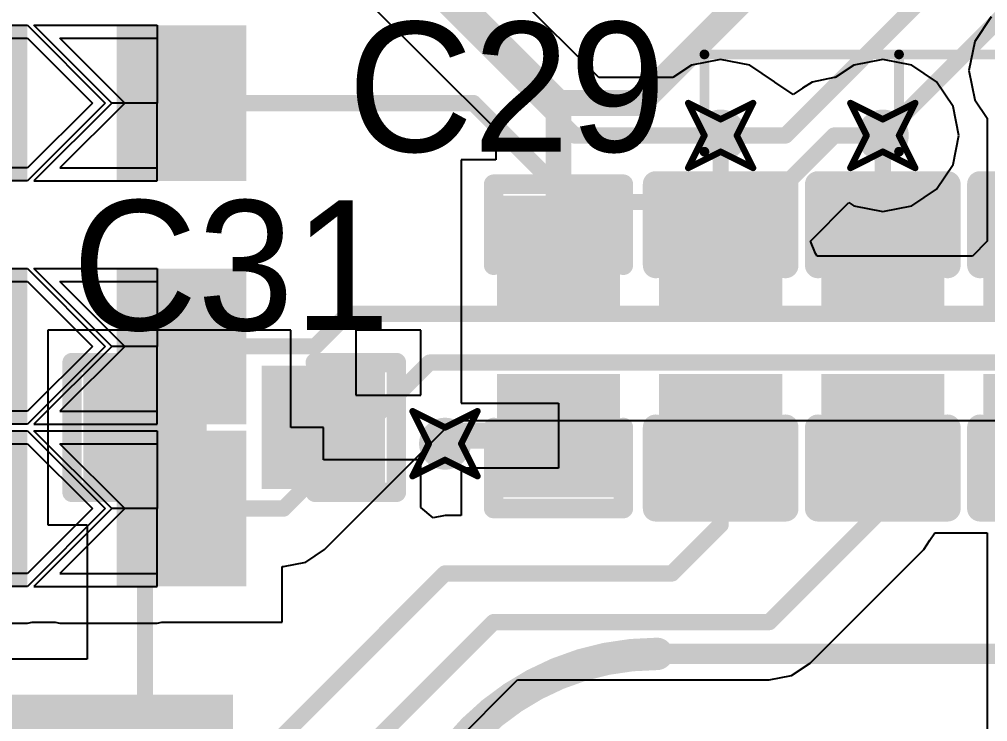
# Model space of a CAD drawing. Header units: millimetres. Extents: x 2.26 to 6.57, y 1.2 to 4.64.
# Drawn here: x 3.367 to 3.6656, y 1.6375 to 1.8539 of the extents above; entities that cross this region are included whole.
import ezdxf

# ---------------------------------------------------------------- set-up
doc = ezdxf.new("R2010")
doc.units = ezdxf.units.MM
doc.header["$MEASUREMENT"] = 0
for name, color, linetype in [('BottomLayer', 5, 'Continuous'), ('BottomPaste', 16, 'Continuous'), ('BottomSolder', 6, 'Continuous'), ('DrillDrawing', 1, 'Continuous'), ('MultiLayer', 9, 'Continuous'), ('TopLayer', 1, 'Continuous'), ('TopOverlay', 2, 'Continuous'), ('TopPaste', 8, 'Continuous'), ('TopSolder', 216, 'Continuous'), ('ViaHoleLayer', 16, 'Continuous')]:
    doc.layers.add(name, color=color, linetype=linetype)

# ---------------------------------------------------------------- blocks, each defined once
blk = doc.blocks.new('JP2_SMD_B_50')
at = {"layer": 'BottomLayer'}
for p, q in [((-0.02625, 0.02), (-0.02625, 0)), ((0.00375, 0.02), (-0.02625, 0.02)), ((-0.01625, 0), (0.00375, 0.02)), ((-0.00625, 0), (0.01375, 0.02)), ((0.01375, 0.02), (0.02375, 0.02)), ((0.02375, 0.02), (0.02375, -0.02)), ((-0.02625, -0.02), (-0.02625, 0)), ((-0.02625, 0), (-0.01625, 0)), ((-0.02625, 0), (-0.01625, 0)), ((-0.01625, 0), (0.00375, -0.02)), ((0.01375, -0.02), (-0.00625, 0)), ((0.00375, -0.02), (-0.02625, -0.02)), ((0.02375, -0.02), (0.01375, -0.02))]:
    blk.add_line(p, q, dxfattribs=at)
for points in [[(-0.01775, 0.02), (-0.04975, 0.02), (-0.01775, -0.02), (-0.04975, -0.02)], [(0.04975, 0.02), (0.01775, 0.02), (0.04975, -0.02), (0.01775, -0.02)]]:
    blk.add_solid(points, dxfattribs=at)
at = {"layer": 'BottomPaste'}
for p, q in [((-0.02625, 0.02), (-0.02625, 0)), ((0.00375, 0.02), (-0.02625, 0.02)), ((-0.01625, 0), (0.00375, 0.02)), ((-0.00625, 0), (0.01375, 0.02)), ((0.01375, 0.02), (0.02375, 0.02)), ((0.02375, 0.02), (0.02375, -0.02)), ((-0.02625, -0.02), (-0.02625, 0)), ((-0.02625, 0), (-0.01625, 0)), ((-0.02625, 0), (-0.01625, 0)), ((-0.01625, 0), (0.00375, -0.02)), ((0.01375, -0.02), (-0.00625, 0)), ((0.00375, -0.02), (-0.02625, -0.02)), ((0.02375, -0.02), (0.01375, -0.02))]:
    blk.add_line(p, q, dxfattribs=at)
for points in [[(-0.01775, 0.02), (-0.04975, 0.02), (-0.01775, -0.02), (-0.04975, -0.02)], [(0.04975, 0.02), (0.01775, 0.02), (0.04975, -0.02), (0.01775, -0.02)]]:
    blk.add_solid(points, dxfattribs=at)
at = {"layer": 'BottomSolder'}
for p, q in [((-0.02625, 0.024), (-0.02625, 0)), ((0.01175, 0.024), (-0.02625, 0.024)), ((-0.01225, 0), (0.01175, 0.024)), ((-0.01025, 0), (0.01375, 0.024)), ((0.01375, 0.024), (0.02375, 0.024)), ((0.02375, 0.024), (0.02375, -0.024)), ((-0.02625, -0.024), (-0.02625, 0)), ((-0.02625, 0), (-0.01225, 0)), ((-0.02625, 0), (-0.01225, 0)), ((-0.01225, 0), (0.01175, -0.024)), ((0.01375, -0.024), (-0.01025, 0)), ((0.01175, -0.024), (-0.02625, -0.024)), ((0.02375, -0.024), (0.01375, -0.024))]:
    blk.add_line(p, q, dxfattribs=at)
for points in [[(-0.01375, 0.024), (-0.05375, 0.024), (-0.01375, -0.024), (-0.05375, -0.024)], [(0.05375, 0.024), (0.01375, 0.024), (0.05375, -0.024), (0.01375, -0.024)]]:
    blk.add_solid(points, dxfattribs=at)
blk = doc.blocks.new('JP2_SMD_B_51')
at = {"layer": 'BottomLayer'}
for p, q in [((-0.02625, 0.02), (-0.02625, 0)), ((0.00375, 0.02), (-0.02625, 0.02)), ((-0.01625, 0), (0.00375, 0.02)), ((-0.00625, 0), (0.01375, 0.02)), ((0.01375, 0.02), (0.02375, 0.02)), ((0.02375, 0.02), (0.02375, -0.02)), ((-0.02625, 0), (-0.01625, 0)), ((-0.02625, -0.02), (-0.02625, 0)), ((-0.02625, 0), (-0.01625, 0)), ((-0.01625, 0), (0.00375, -0.02)), ((0.01375, -0.02), (-0.00625, 0)), ((0.00375, -0.02), (-0.02625, -0.02)), ((0.02375, -0.02), (0.01375, -0.02))]:
    blk.add_line(p, q, dxfattribs=at)
for points in [[(-0.01775, 0.02), (-0.04975, 0.02), (-0.01775, -0.02), (-0.04975, -0.02)], [(0.04975, 0.02), (0.01775, 0.02), (0.04975, -0.02), (0.01775, -0.02)]]:
    blk.add_solid(points, dxfattribs=at)
at = {"layer": 'BottomPaste'}
for p, q in [((-0.02625, 0.02), (-0.02625, 0)), ((0.00375, 0.02), (-0.02625, 0.02)), ((-0.01625, 0), (0.00375, 0.02)), ((-0.00625, 0), (0.01375, 0.02)), ((0.01375, 0.02), (0.02375, 0.02)), ((0.02375, 0.02), (0.02375, -0.02)), ((-0.02625, 0), (-0.01625, 0)), ((-0.02625, -0.02), (-0.02625, 0)), ((-0.02625, 0), (-0.01625, 0)), ((-0.01625, 0), (0.00375, -0.02)), ((0.01375, -0.02), (-0.00625, 0)), ((0.00375, -0.02), (-0.02625, -0.02)), ((0.02375, -0.02), (0.01375, -0.02))]:
    blk.add_line(p, q, dxfattribs=at)
for points in [[(-0.01775, 0.02), (-0.04975, 0.02), (-0.01775, -0.02), (-0.04975, -0.02)], [(0.04975, 0.02), (0.01775, 0.02), (0.04975, -0.02), (0.01775, -0.02)]]:
    blk.add_solid(points, dxfattribs=at)
at = {"layer": 'BottomSolder'}
for p, q in [((-0.02625, 0.024), (-0.02625, 0)), ((0.01175, 0.024), (-0.02625, 0.024)), ((-0.01225, 0), (0.01175, 0.024)), ((-0.01025, 0), (0.01375, 0.024)), ((0.01375, 0.024), (0.02375, 0.024)), ((0.02375, 0.024), (0.02375, -0.024)), ((-0.02625, 0), (-0.01225, 0)), ((-0.02625, -0.024), (-0.02625, 0)), ((-0.02625, 0), (-0.01225, 0)), ((-0.01225, 0), (0.01175, -0.024)), ((0.01375, -0.024), (-0.01025, 0)), ((0.01175, -0.024), (-0.02625, -0.024)), ((0.02375, -0.024), (0.01375, -0.024))]:
    blk.add_line(p, q, dxfattribs=at)
for points in [[(-0.01375, 0.024), (-0.05375, 0.024), (-0.01375, -0.024), (-0.05375, -0.024)], [(0.05375, 0.024), (0.01375, 0.024), (0.05375, -0.024), (0.01375, -0.024)]]:
    blk.add_solid(points, dxfattribs=at)
blk = doc.blocks.new('JP2_SMD_B_52')
at = {"layer": 'BottomLayer'}
for p, q in [((-0.02625, 0.02), (-0.02625, 0)), ((0.00375, 0.02), (-0.02625, 0.02)), ((-0.01625, 0), (0.00375, 0.02)), ((-0.00625, 0), (0.01375, 0.02)), ((0.01375, 0.02), (0.02375, 0.02)), ((0.02375, 0.02), (0.02375, -0.02)), ((-0.02625, 0), (-0.01625, 0)), ((-0.02625, -0.02), (-0.02625, 0)), ((-0.02625, 0), (-0.01625, 0)), ((-0.01625, 0), (0.00375, -0.02)), ((0.01375, -0.02), (-0.00625, 0)), ((0.00375, -0.02), (-0.02625, -0.02)), ((0.02375, -0.02), (0.01375, -0.02))]:
    blk.add_line(p, q, dxfattribs=at)
for points in [[(-0.01775, 0.02), (-0.04975, 0.02), (-0.01775, -0.02), (-0.04975, -0.02)], [(0.04975, 0.02), (0.01775, 0.02), (0.04975, -0.02), (0.01775, -0.02)]]:
    blk.add_solid(points, dxfattribs=at)
at = {"layer": 'BottomPaste'}
for p, q in [((-0.02625, 0.02), (-0.02625, 0)), ((0.00375, 0.02), (-0.02625, 0.02)), ((-0.01625, 0), (0.00375, 0.02)), ((-0.00625, 0), (0.01375, 0.02)), ((0.01375, 0.02), (0.02375, 0.02)), ((0.02375, 0.02), (0.02375, -0.02)), ((-0.02625, -0.02), (-0.02625, 0)), ((-0.02625, 0), (-0.01625, 0)), ((-0.02625, 0), (-0.01625, 0)), ((-0.01625, 0), (0.00375, -0.02)), ((0.01375, -0.02), (-0.00625, 0)), ((0.00375, -0.02), (-0.02625, -0.02)), ((0.02375, -0.02), (0.01375, -0.02))]:
    blk.add_line(p, q, dxfattribs=at)
for points in [[(-0.01775, 0.02), (-0.04975, 0.02), (-0.01775, -0.02), (-0.04975, -0.02)], [(0.04975, 0.02), (0.01775, 0.02), (0.04975, -0.02), (0.01775, -0.02)]]:
    blk.add_solid(points, dxfattribs=at)
at = {"layer": 'BottomSolder'}
for p, q in [((-0.02625, 0.024), (-0.02625, 0)), ((0.01175, 0.024), (-0.02625, 0.024)), ((-0.01225, 0), (0.01175, 0.024)), ((-0.01025, 0), (0.01375, 0.024)), ((0.01375, 0.024), (0.02375, 0.024)), ((0.02375, 0.024), (0.02375, -0.024)), ((-0.02625, -0.024), (-0.02625, 0)), ((-0.02625, 0), (-0.01225, 0)), ((-0.02625, 0), (-0.01225, 0)), ((-0.01225, 0), (0.01175, -0.024)), ((0.01375, -0.024), (-0.01025, 0)), ((0.01175, -0.024), (-0.02625, -0.024)), ((0.02375, -0.024), (0.01375, -0.024))]:
    blk.add_line(p, q, dxfattribs=at)
for points in [[(-0.01375, 0.024), (-0.05375, 0.024), (-0.01375, -0.024), (-0.05375, -0.024)], [(0.05375, 0.024), (0.01375, 0.024), (0.05375, -0.024), (0.01375, -0.024)]]:
    blk.add_solid(points, dxfattribs=at)
blk = doc.blocks.new('0603C_74')
at = {"layer": 'TopLayer'}
for points in [[(-0.0125, 0.015), (-0.0425, 0.015), (-0.0125, -0.015), (-0.0425, -0.015)], [(0.0425, 0.015), (0.0125, 0.015), (0.0425, -0.015), (0.0125, -0.015)]]:
    blk.add_solid(points, dxfattribs=at)
at = {"layer": 'TopOverlay', "const_width": 0.006}
for points in [[(-0.025, 0.02), (-0.05, 0.02)], [(-0.05, 0.02), (-0.05, -0.02)], [(0.05, 0.02), (0.025, 0.02)], [(0.05, 0.02), (0.05, -0.02)], [(-0.025, -0.02), (-0.05, -0.02)], [(0.05, -0.02), (0.025, -0.02)]]:
    blk.add_lwpolyline(points, dxfattribs=at)
at = {"layer": 'TopOverlay', "const_width": 0.003}
for points in [[(-0.0515, 0.02, 1), (-0.0485, 0.02, 1)], [(-0.0515, 0.02, 1), (-0.0485, 0.02, 1)], [(-0.0265, 0.02, 1), (-0.0235, 0.02, 1)], [(0.0235, 0.02, 1), (0.0265, 0.02, 1)], [(0.0485, 0.02, 1), (0.0515, 0.02, 1)], [(0.0485, 0.02, 1), (0.0515, 0.02, 1)], [(-0.0515, -0.02, 1), (-0.0485, -0.02, 1)], [(-0.0515, -0.02, 1), (-0.0485, -0.02, 1)], [(-0.0265, -0.02, 1), (-0.0235, -0.02, 1)], [(0.0235, -0.02, 1), (0.0265, -0.02, 1)], [(0.0485, -0.02, 1), (0.0515, -0.02, 1)], [(0.0485, -0.02, 1), (0.0515, -0.02, 1)]]:
    blk.add_lwpolyline(points, format="xyb", close=True, dxfattribs=at)
at = {"layer": 'TopPaste'}
for points in [[(-0.0125, 0.015), (-0.0425, 0.015), (-0.0125, -0.015), (-0.0425, -0.015)], [(0.0425, 0.015), (0.0125, 0.015), (0.0425, -0.015), (0.0125, -0.015)]]:
    blk.add_solid(points, dxfattribs=at)
at = {"layer": 'TopSolder'}
for points in [[(-0.0085, 0.019), (-0.0465, 0.019), (-0.0085, -0.019), (-0.0465, -0.019)], [(0.0465, 0.019), (0.0085, 0.019), (0.0465, -0.019), (0.0085, -0.019)]]:
    blk.add_solid(points, dxfattribs=at)
blk = doc.blocks.new('0603R_104')
at = {"layer": 'TopLayer'}
for points in [[(-0.0125, 0.015), (-0.0425, 0.015), (-0.0125, -0.015), (-0.0425, -0.015)], [(0.0425, 0.015), (0.0125, 0.015), (0.0425, -0.015), (0.0125, -0.015)]]:
    blk.add_solid(points, dxfattribs=at)
at = {"layer": 'TopOverlay', "const_width": 0.008}
for points in [[(-0.025, 0.02), (-0.05, 0.02)], [(-0.05, -0.02), (-0.05, 0.02)], [(0.05, 0.02), (0.025, 0.02)], [(0.05, -0.02), (0.05, 0.02)], [(-0.025, -0.02), (-0.05, -0.02)], [(0.05, -0.02), (0.025, -0.02)]]:
    blk.add_lwpolyline(points, dxfattribs=at)
at = {"layer": 'TopOverlay', "const_width": 0.004}
for points in [[(-0.052, 0.02, 1), (-0.048, 0.02, 1)], [(-0.052, 0.02, 1), (-0.048, 0.02, 1)], [(-0.027, 0.02, 1), (-0.023, 0.02, 1)], [(0.023, 0.02, 1), (0.027, 0.02, 1)], [(0.048, 0.02, 1), (0.052, 0.02, 1)], [(0.048, 0.02, 1), (0.052, 0.02, 1)], [(-0.052, -0.02, 1), (-0.048, -0.02, 1)], [(-0.052, -0.02, 1), (-0.048, -0.02, 1)], [(-0.027, -0.02, 1), (-0.023, -0.02, 1)], [(0.023, -0.02, 1), (0.027, -0.02, 1)], [(0.048, -0.02, 1), (0.052, -0.02, 1)], [(0.048, -0.02, 1), (0.052, -0.02, 1)]]:
    blk.add_lwpolyline(points, format="xyb", close=True, dxfattribs=at)
at = {"layer": 'TopPaste'}
for points in [[(-0.0125, 0.015), (-0.0425, 0.015), (-0.0125, -0.015), (-0.0425, -0.015)], [(0.0425, 0.015), (0.0125, 0.015), (0.0425, -0.015), (0.0125, -0.015)]]:
    blk.add_solid(points, dxfattribs=at)
at = {"layer": 'TopSolder'}
for points in [[(-0.0085, 0.019), (-0.0465, 0.019), (-0.0085, -0.019), (-0.0465, -0.019)], [(0.0465, 0.019), (0.0085, 0.019), (0.0465, -0.019), (0.0085, -0.019)]]:
    blk.add_solid(points, dxfattribs=at)
blk = doc.blocks.new('0603R_106')
at = {"layer": 'TopLayer'}
for points in [[(-0.0125, 0.015), (-0.0425, 0.015), (-0.0125, -0.015), (-0.0425, -0.015)], [(0.0425, 0.015), (0.0125, 0.015), (0.0425, -0.015), (0.0125, -0.015)]]:
    blk.add_solid(points, dxfattribs=at)
at = {"layer": 'TopOverlay', "const_width": 0.008}
for points in [[(-0.025, 0.02), (-0.05, 0.02)], [(-0.05, -0.02), (-0.05, 0.02)], [(0.05, 0.02), (0.025, 0.02)], [(0.05, -0.02), (0.05, 0.02)], [(-0.025, -0.02), (-0.05, -0.02)], [(0.05, -0.02), (0.025, -0.02)]]:
    blk.add_lwpolyline(points, dxfattribs=at)
at = {"layer": 'TopOverlay', "const_width": 0.004}
for points in [[(-0.052, 0.02, 1), (-0.048, 0.02, 1)], [(-0.052, 0.02, 1), (-0.048, 0.02, 1)], [(-0.027, 0.02, 1), (-0.023, 0.02, 1)], [(0.023, 0.02, 1), (0.027, 0.02, 1)], [(0.048, 0.02, 1), (0.052, 0.02, 1)], [(0.048, 0.02, 1), (0.052, 0.02, 1)], [(-0.052, -0.02, 1), (-0.048, -0.02, 1)], [(-0.052, -0.02, 1), (-0.048, -0.02, 1)], [(-0.027, -0.02, 1), (-0.023, -0.02, 1)], [(0.023, -0.02, 1), (0.027, -0.02, 1)], [(0.048, -0.02, 1), (0.052, -0.02, 1)], [(0.048, -0.02, 1), (0.052, -0.02, 1)]]:
    blk.add_lwpolyline(points, format="xyb", close=True, dxfattribs=at)
at = {"layer": 'TopPaste'}
for points in [[(-0.0125, 0.015), (-0.0425, 0.015), (-0.0125, -0.015), (-0.0425, -0.015)], [(0.0425, 0.015), (0.0125, 0.015), (0.0425, -0.015), (0.0125, -0.015)]]:
    blk.add_solid(points, dxfattribs=at)
at = {"layer": 'TopSolder'}
for points in [[(-0.0085, 0.019), (-0.0465, 0.019), (-0.0085, -0.019), (-0.0465, -0.019)], [(0.0465, 0.019), (0.0085, 0.019), (0.0465, -0.019), (0.0085, -0.019)]]:
    blk.add_solid(points, dxfattribs=at)
blk = doc.blocks.new('0603R_110')
at = {"layer": 'TopLayer'}
for points in [[(-0.0125, 0.015), (-0.0425, 0.015), (-0.0125, -0.015), (-0.0425, -0.015)], [(0.0425, 0.015), (0.0125, 0.015), (0.0425, -0.015), (0.0125, -0.015)]]:
    blk.add_solid(points, dxfattribs=at)
at = {"layer": 'TopOverlay', "const_width": 0.008}
for points in [[(-0.05, 0.02), (-0.025, 0.02)], [(-0.05, 0.02), (-0.05, -0.02)], [(0.025, 0.02), (0.05, 0.02)], [(0.05, 0.02), (0.05, -0.02)], [(-0.05, -0.02), (-0.025, -0.02)], [(0.025, -0.02), (0.05, -0.02)]]:
    blk.add_lwpolyline(points, dxfattribs=at)
at = {"layer": 'TopOverlay', "const_width": 0.004}
for points in [[(-0.052, 0.02, 1), (-0.048, 0.02, 1)], [(-0.052, 0.02, 1), (-0.048, 0.02, 1)], [(-0.027, 0.02, 1), (-0.023, 0.02, 1)], [(0.023, 0.02, 1), (0.027, 0.02, 1)], [(0.048, 0.02, 1), (0.052, 0.02, 1)], [(0.048, 0.02, 1), (0.052, 0.02, 1)], [(-0.052, -0.02, 1), (-0.048, -0.02, 1)], [(-0.052, -0.02, 1), (-0.048, -0.02, 1)], [(-0.027, -0.02, 1), (-0.023, -0.02, 1)], [(0.023, -0.02, 1), (0.027, -0.02, 1)], [(0.048, -0.02, 1), (0.052, -0.02, 1)], [(0.048, -0.02, 1), (0.052, -0.02, 1)]]:
    blk.add_lwpolyline(points, format="xyb", close=True, dxfattribs=at)
at = {"layer": 'TopPaste'}
for points in [[(-0.0125, 0.015), (-0.0425, 0.015), (-0.0125, -0.015), (-0.0425, -0.015)], [(0.0425, 0.015), (0.0125, 0.015), (0.0425, -0.015), (0.0125, -0.015)]]:
    blk.add_solid(points, dxfattribs=at)
at = {"layer": 'TopSolder'}
for points in [[(-0.0085, 0.019), (-0.0465, 0.019), (-0.0085, -0.019), (-0.0465, -0.019)], [(0.0465, 0.019), (0.0085, 0.019), (0.0465, -0.019), (0.0085, -0.019)]]:
    blk.add_solid(points, dxfattribs=at)
blk = doc.blocks.new('XTAL_4SM_8X3R8_115')
at = {"layer": 'TopLayer'}
blk.add_solid([(-0.14567, -0.08858), (-0.07087, -0.08858), (-0.14567, -0.0374), (-0.07087, -0.0374)], dxfattribs=at)
at = {"layer": 'TopPaste'}
blk.add_solid([(-0.14567, -0.08858), (-0.07087, -0.08858), (-0.14567, -0.0374), (-0.07087, -0.0374)], dxfattribs=at)
at = {"layer": 'TopSolder'}
blk.add_solid([(-0.14967, -0.09258), (-0.06687, -0.09258), (-0.14967, -0.0334), (-0.06687, -0.0334)], dxfattribs=at)
blk = doc.blocks.new('XTAL1_116')
at = {"layer": 'TopOverlay', "const_width": 0.01}
blk.add_lwpolyline([(0.21964, 0.0798, -1), (0.21964, -0.0802)], format="xyb", dxfattribs=at)
at = {"layer": 'TopOverlay', "const_width": 0.0063}
blk.add_lwpolyline([(0.21964, -0.0802), (-0.04036, -0.0802)], dxfattribs=at)
at = {"layer": 'TopOverlay'}
for points, const_width in [([(0.21714, -0.0802, 1), (0.22214, -0.0802, 1)], 0.005), ([(0.21806, -0.0802, 1), (0.22121, -0.0802, 1)], 0.00315)]:
    blk.add_lwpolyline(points, format="xyb", close=True, dxfattribs=dict(at, const_width=const_width))
blk = doc.blocks.new('0603C_119')
at = {"layer": 'TopLayer'}
for points in [[(-0.0125, 0.015), (-0.0425, 0.015), (-0.0125, -0.015), (-0.0425, -0.015)], [(0.0425, 0.015), (0.0125, 0.015), (0.0425, -0.015), (0.0125, -0.015)]]:
    blk.add_solid(points, dxfattribs=at)
at = {"layer": 'TopOverlay', "const_width": 0.006}
for points in [[(-0.05, 0.02), (-0.025, 0.02)], [(-0.05, 0.02), (-0.05, -0.02)], [(0.025, 0.02), (0.05, 0.02)], [(0.05, 0.02), (0.05, -0.02)], [(-0.05, -0.02), (-0.025, -0.02)], [(0.025, -0.02), (0.05, -0.02)]]:
    blk.add_lwpolyline(points, dxfattribs=at)
at = {"layer": 'TopOverlay', "const_width": 0.003}
for points in [[(-0.0515, 0.02, 1), (-0.0485, 0.02, 1)], [(-0.0515, 0.02, 1), (-0.0485, 0.02, 1)], [(-0.0265, 0.02, 1), (-0.0235, 0.02, 1)], [(0.0235, 0.02, 1), (0.0265, 0.02, 1)], [(0.0485, 0.02, 1), (0.0515, 0.02, 1)], [(0.0485, 0.02, 1), (0.0515, 0.02, 1)], [(-0.0515, -0.02, 1), (-0.0485, -0.02, 1)], [(-0.0515, -0.02, 1), (-0.0485, -0.02, 1)], [(-0.0265, -0.02, 1), (-0.0235, -0.02, 1)], [(0.0235, -0.02, 1), (0.0265, -0.02, 1)], [(0.0485, -0.02, 1), (0.0515, -0.02, 1)], [(0.0485, -0.02, 1), (0.0515, -0.02, 1)]]:
    blk.add_lwpolyline(points, format="xyb", close=True, dxfattribs=at)
at = {"layer": 'TopPaste'}
for points in [[(-0.0125, 0.015), (-0.0425, 0.015), (-0.0125, -0.015), (-0.0425, -0.015)], [(0.0425, 0.015), (0.0125, 0.015), (0.0425, -0.015), (0.0125, -0.015)]]:
    blk.add_solid(points, dxfattribs=at)
at = {"layer": 'TopSolder'}
for points in [[(-0.0085, 0.019), (-0.0465, 0.019), (-0.0085, -0.019), (-0.0465, -0.019)], [(0.0465, 0.019), (0.0085, 0.019), (0.0465, -0.019), (0.0085, -0.019)]]:
    blk.add_solid(points, dxfattribs=at)

msp = doc.modelspace()

# ---------------------------------------------------------------- linework, layer by layer
at = {"layer": 'BottomLayer'}
for p, q in [((3.54566, 1.83599), (3.49088, 1.89077)), ((3.66669, 1.85473), (3.6616, 1.84712)), ((3.6616, 1.84712), (3.65982, 1.83815)), ((3.57429, 1.83982), (3.56857, 1.83599)), ((3.58327, 1.8416), (3.57429, 1.83982)), ((3.59224, 1.83982), (3.58327, 1.8416)), ((3.59985, 1.83473), (3.59224, 1.83982)), ((3.62429, 1.83982), (3.61857, 1.83599)), ((3.63327, 1.8416), (3.62429, 1.83982)), ((3.64224, 1.83982), (3.63327, 1.8416)), ((3.64985, 1.83473), (3.64224, 1.83982)), ((3.65982, 1.83815), (3.6616, 1.82918)), ((3.56857, 1.83599), (3.54566, 1.83599)), ((3.59997, 1.83456), (3.59985, 1.83473)), ((3.60565, 1.83077), (3.59997, 1.83456)), ((3.61144, 1.83463), (3.60855, 1.8327)), ((3.61827, 1.83599), (3.61144, 1.83463)), ((3.61857, 1.83599), (3.61827, 1.83599)), ((3.61827, 1.83599), (3.61827, 1.83599)), ((3.65493, 1.82712), (3.64985, 1.83473)), ((3.60855, 1.8327), (3.60565, 1.83077)), ((3.6616, 1.82918), (3.66542, 1.82345)), ((3.65672, 1.81815), (3.65493, 1.82712)), ((3.66542, 1.82345), (3.66542, 1.78554)), ((3.65493, 1.80918), (3.65672, 1.81815)), ((3.64985, 1.80157), (3.65493, 1.80918)), ((3.64224, 1.79648), (3.64985, 1.80157)), ((3.61096, 1.78561), (3.62282, 1.79747)), ((3.62282, 1.79747), (3.62429, 1.79648)), ((3.62429, 1.79648), (3.63327, 1.7947)), ((3.63327, 1.7947), (3.64224, 1.79648)), ((3.61254, 1.78181), (3.61096, 1.78561)), ((3.66542, 1.78554), (3.66088, 1.78099)), ((3.61308, 1.78099), (3.61254, 1.78181)), ((3.66088, 1.78099), (3.61308, 1.78099)), ((3.46112, 1.69053), (3.50089, 1.73031)), ((3.50089, 1.73031), (3.67827, 1.73031)), ((3.45533, 1.68667), (3.46112, 1.69053)), ((3.44802, 1.66815), (3.44802, 1.68531)), ((3.44802, 1.68531), (3.4485, 1.68531)), ((3.4485, 1.68531), (3.45533, 1.68667)), ((3.35952, 1.66786), (3.36952, 1.66786)), ((3.36952, 1.66786), (3.371, 1.66815)), ((3.371, 1.66815), (3.37804, 1.66815)), ((3.37804, 1.66815), (3.37952, 1.66786)), ((3.37952, 1.66786), (3.40952, 1.66786)), ((3.40952, 1.66786), (3.411, 1.66815)), ((3.411, 1.66815), (3.44802, 1.66815))]:
    msp.add_line(p, q, dxfattribs=at)
at = {"layer": 'BottomLayer', "const_width": 0.005}
for points in [[(3.47827, 1.87815), (3.53827, 1.81815)], [(3.41702, 1.82815), (3.50705, 1.82815)], [(3.50705, 1.82815), (3.53755, 1.79765)], [(3.53827, 1.81815), (3.58327, 1.81815)], [(3.59777, 1.79765), (3.61827, 1.81815)], [(3.61827, 1.81815), (3.63327, 1.81815)], [(3.53755, 1.79765), (3.59777, 1.79765)], [(3.45827, 1.75315), (3.46827, 1.76315)], [(3.46827, 1.76315), (3.66827, 1.76315)], [(3.41702, 1.75315), (3.45827, 1.75315)], [(3.4485, 1.70315), (3.4935, 1.74815)], [(3.4935, 1.74815), (3.67827, 1.74815)], [(3.41702, 1.70315), (3.4485, 1.70315)]]:
    msp.add_lwpolyline(points, dxfattribs=at)
at = {"layer": 'BottomLayer'}
for points, const_width in [([(3.41577, 1.82815, 1), (3.41827, 1.82815, 1)], 0.0025), ([(3.5058, 1.82815, 1), (3.5083, 1.82815, 1)], 0.0025), ([(3.5058, 1.82815, 1), (3.5083, 1.82815, 1)], 0.0025), ([(3.57927, 1.81815, 1), (3.58727, 1.81815, 1)], 0.008), ([(3.62927, 1.81815, 1), (3.63727, 1.81815, 1)], 0.008), ([(3.53702, 1.81815, 1), (3.53952, 1.81815, 1)], 0.0025), ([(3.53702, 1.81815, 1), (3.53952, 1.81815, 1)], 0.0025), ([(3.58202, 1.81815, 1), (3.58452, 1.81815, 1)], 0.0025), ([(3.61702, 1.81815, 1), (3.61952, 1.81815, 1)], 0.0025), ([(3.61702, 1.81815, 1), (3.61952, 1.81815, 1)], 0.0025), ([(3.63202, 1.81815, 1), (3.63452, 1.81815, 1)], 0.0025), ([(3.5363, 1.79765, 1), (3.5388, 1.79765, 1)], 0.0025), ([(3.5363, 1.79765, 1), (3.5388, 1.79765, 1)], 0.0025), ([(3.59652, 1.79765, 1), (3.59902, 1.79765, 1)], 0.0025), ([(3.59652, 1.79765, 1), (3.59902, 1.79765, 1)], 0.0025), ([(3.46702, 1.76315, 1), (3.46952, 1.76315, 1)], 0.0025), ([(3.46702, 1.76315, 1), (3.46952, 1.76315, 1)], 0.0025), ([(3.41577, 1.75315, 1), (3.41827, 1.75315, 1)], 0.0025), ([(3.45702, 1.75315, 1), (3.45952, 1.75315, 1)], 0.0025), ([(3.45702, 1.75315, 1), (3.45952, 1.75315, 1)], 0.0025), ([(3.49225, 1.74815, 1), (3.49475, 1.74815, 1)], 0.0025), ([(3.49225, 1.74815, 1), (3.49475, 1.74815, 1)], 0.0025), ([(3.49427, 1.72315, 1), (3.50227, 1.72315, 1)], 0.008), ([(3.41577, 1.70315, 1), (3.41827, 1.70315, 1)], 0.0025), ([(3.44725, 1.70315, 1), (3.44975, 1.70315, 1)], 0.0025), ([(3.44725, 1.70315, 1), (3.44975, 1.70315, 1)], 0.0025)]:
    msp.add_lwpolyline(points, format="xyb", close=True, dxfattribs=dict(at, const_width=const_width))
at = {"layer": 'DrillDrawing', "const_width": 0.002}
for points in [[(3.57327, 1.82815), (3.58327, 1.82315)], [(3.57327, 1.82815), (3.57827, 1.81815)], [(3.58327, 1.82315), (3.59327, 1.82815)], [(3.58827, 1.81815), (3.59327, 1.82815)], [(3.62327, 1.82815), (3.63327, 1.82315)], [(3.62327, 1.82815), (3.62827, 1.81815)], [(3.63327, 1.82315), (3.64327, 1.82815)], [(3.63827, 1.81815), (3.64327, 1.82815)], [(3.57327, 1.80815), (3.57827, 1.81815)], [(3.58827, 1.81815), (3.59327, 1.80815)], [(3.62327, 1.80815), (3.62827, 1.81815)], [(3.63827, 1.81815), (3.64327, 1.80815)], [(3.57327, 1.80815), (3.58327, 1.81315)], [(3.58327, 1.81315), (3.59327, 1.80815)], [(3.62327, 1.80815), (3.63327, 1.81315)], [(3.63327, 1.81315), (3.64327, 1.80815)], [(3.48827, 1.73315), (3.49827, 1.72815)], [(3.48827, 1.73315), (3.49327, 1.72315)], [(3.49827, 1.72815), (3.50827, 1.73315)], [(3.50327, 1.72315), (3.50827, 1.73315)], [(3.48827, 1.71315), (3.49327, 1.72315)], [(3.50327, 1.72315), (3.50827, 1.71315)], [(3.48827, 1.71315), (3.49827, 1.71815)], [(3.49827, 1.71815), (3.50827, 1.71315)]]:
    msp.add_lwpolyline(points, dxfattribs=at)
at = {"layer": 'DrillDrawing', "const_width": 0.001}
for points in [[(3.57277, 1.82815, 1), (3.57377, 1.82815, 1)], [(3.57277, 1.82815, 1), (3.57377, 1.82815, 1)], [(3.59277, 1.82815, 1), (3.59377, 1.82815, 1)], [(3.59277, 1.82815, 1), (3.59377, 1.82815, 1)], [(3.62277, 1.82815, 1), (3.62377, 1.82815, 1)], [(3.62277, 1.82815, 1), (3.62377, 1.82815, 1)], [(3.64277, 1.82815, 1), (3.64377, 1.82815, 1)], [(3.64277, 1.82815, 1), (3.64377, 1.82815, 1)], [(3.58277, 1.82315, 1), (3.58377, 1.82315, 1)], [(3.58277, 1.82315, 1), (3.58377, 1.82315, 1)], [(3.63277, 1.82315, 1), (3.63377, 1.82315, 1)], [(3.63277, 1.82315, 1), (3.63377, 1.82315, 1)], [(3.57777, 1.81815, 1), (3.57877, 1.81815, 1)], [(3.57777, 1.81815, 1), (3.57877, 1.81815, 1)], [(3.58777, 1.81815, 1), (3.58877, 1.81815, 1)], [(3.58777, 1.81815, 1), (3.58877, 1.81815, 1)], [(3.62777, 1.81815, 1), (3.62877, 1.81815, 1)], [(3.62777, 1.81815, 1), (3.62877, 1.81815, 1)], [(3.63777, 1.81815, 1), (3.63877, 1.81815, 1)], [(3.63777, 1.81815, 1), (3.63877, 1.81815, 1)], [(3.58277, 1.81315, 1), (3.58377, 1.81315, 1)], [(3.58277, 1.81315, 1), (3.58377, 1.81315, 1)], [(3.63277, 1.81315, 1), (3.63377, 1.81315, 1)], [(3.63277, 1.81315, 1), (3.63377, 1.81315, 1)], [(3.57277, 1.80815, 1), (3.57377, 1.80815, 1)], [(3.57277, 1.80815, 1), (3.57377, 1.80815, 1)], [(3.59277, 1.80815, 1), (3.59377, 1.80815, 1)], [(3.59277, 1.80815, 1), (3.59377, 1.80815, 1)], [(3.62277, 1.80815, 1), (3.62377, 1.80815, 1)], [(3.62277, 1.80815, 1), (3.62377, 1.80815, 1)], [(3.64277, 1.80815, 1), (3.64377, 1.80815, 1)], [(3.64277, 1.80815, 1), (3.64377, 1.80815, 1)], [(3.48777, 1.73315, 1), (3.48877, 1.73315, 1)], [(3.48777, 1.73315, 1), (3.48877, 1.73315, 1)], [(3.50777, 1.73315, 1), (3.50877, 1.73315, 1)], [(3.50777, 1.73315, 1), (3.50877, 1.73315, 1)], [(3.49777, 1.72815, 1), (3.49877, 1.72815, 1)], [(3.49777, 1.72815, 1), (3.49877, 1.72815, 1)], [(3.49277, 1.72315, 1), (3.49377, 1.72315, 1)], [(3.49277, 1.72315, 1), (3.49377, 1.72315, 1)], [(3.50277, 1.72315, 1), (3.50377, 1.72315, 1)], [(3.50277, 1.72315, 1), (3.50377, 1.72315, 1)], [(3.49777, 1.71815, 1), (3.49877, 1.71815, 1)], [(3.49777, 1.71815, 1), (3.49877, 1.71815, 1)], [(3.48777, 1.71315, 1), (3.48877, 1.71315, 1)], [(3.48777, 1.71315, 1), (3.48877, 1.71315, 1)], [(3.50777, 1.71315, 1), (3.50877, 1.71315, 1)], [(3.50777, 1.71315, 1), (3.50877, 1.71315, 1)]]:
    msp.add_lwpolyline(points, format="xyb", close=True, dxfattribs=at)
at = {"layer": 'MultiLayer', "const_width": 0.008}
for points in [[(3.57927, 1.81815, 1), (3.58727, 1.81815, 1)], [(3.62927, 1.81815, 1), (3.63727, 1.81815, 1)], [(3.49427, 1.72315, 1), (3.50227, 1.72315, 1)]]:
    msp.add_lwpolyline(points, format="xyb", close=True, dxfattribs=at)
at = {"layer": 'TopLayer'}
for p, q in [((3.42524, 1.90878), (3.5139, 1.82013)), ((3.5139, 1.82013), (3.5139, 1.81065)), ((3.5139, 1.81065), (3.50327, 1.81065)), ((3.50327, 1.81065), (3.50327, 1.75065)), ((3.45077, 1.75815), (3.37577, 1.75815)), ((3.37577, 1.75815), (3.37577, 1.69815)), ((3.45077, 1.72814), (3.45077, 1.75815)), ((3.49077, 1.75815), (3.47077, 1.75815)), ((3.47077, 1.75815), (3.47077, 1.73815)), ((3.49077, 1.73815), (3.49077, 1.75815)), ((3.50327, 1.75065), (3.50327, 1.73565)), ((3.47077, 1.73815), (3.49077, 1.73815)), ((3.50327, 1.73565), (3.53328, 1.73565)), ((3.53328, 1.73565), (3.53328, 1.71565)), ((3.46076, 1.72814), (3.45077, 1.72814)), ((3.46076, 1.71815), (3.46076, 1.72814)), ((3.49077, 1.71815), (3.46076, 1.71815)), ((3.49077, 1.70344), (3.49077, 1.71815)), ((3.53328, 1.71565), (3.50327, 1.71565)), ((3.50327, 1.71565), (3.50327, 1.70099)), ((3.49463, 1.70027), (3.49077, 1.70344)), ((3.49827, 1.70099), (3.49463, 1.70027)), ((3.50327, 1.70099), (3.49827, 1.70099)), ((3.49827, 1.70099), (3.49827, 1.70099)), ((3.37577, 1.69815), (3.38792, 1.69815)), ((3.38792, 1.69815), (3.38792, 1.65673)), ((3.64588, 1.69053), (3.64782, 1.69343)), ((3.64782, 1.69343), (3.6493, 1.69565)), ((3.6493, 1.69565), (3.66542, 1.69565)), ((3.66542, 1.69565), (3.66542, 1.62054)), ((3.61088, 1.65553), (3.64588, 1.69053)), ((3.64588, 1.69053), (3.64588, 1.69053)), ((3.38792, 1.65673), (3.33913, 1.65673)), ((3.6051, 1.65166), (3.61088, 1.65553)), ((3.59827, 1.65031), (3.6051, 1.65166)), ((3.48611, 1.61576), (3.52066, 1.65031)), ((3.52066, 1.65031), (3.59827, 1.65031))]:
    msp.add_line(p, q, dxfattribs=at)
for points, const_width in [([(3.43327, 1.92815), (3.53327, 1.82815)], 0.008), ([(3.55827, 1.82815), (3.61077, 1.88065)], 0.008), ([(3.60327, 1.81815), (3.65014, 1.86502)], 0.005), ([(3.63327, 1.81815), (3.66982, 1.8547)], 0.005), ([(3.53327, 1.78065), (3.53327, 1.82815)], 0.008), ([(3.53327, 1.82815), (3.55827, 1.82815)], 0.008), ([(3.58327, 1.81815), (3.60327, 1.81815)], 0.005), ([(3.58327, 1.78065), (3.58327, 1.81815)], 0.005), ([(3.63327, 1.78065), (3.63327, 1.81815)], 0.005), ([(3.53327, 1.72565), (3.53327, 1.73065)], 0.008), ([(3.40577, 1.63037), (3.40577, 1.72815)], 0.005), ([(3.49827, 1.72315), (3.50077, 1.72565)], 0.008), ([(3.50077, 1.72565), (3.53327, 1.72565)], 0.008), ([(3.58327, 1.69815), (3.58327, 1.72565)], 0.005), ([(3.63327, 1.70315), (3.63327, 1.72565)], 0.005), ([(3.59827, 1.66815), (3.63327, 1.70315)], 0.005), ([(3.56827, 1.68315), (3.58327, 1.69815)], 0.005), ([(3.43327, 1.61815), (3.49827, 1.68315)], 0.005), ([(3.49827, 1.68315), (3.56827, 1.68315)], 0.005), ([(3.46827, 1.62315), (3.51327, 1.66815)], 0.005), ([(3.51327, 1.66815), (3.59827, 1.66815)], 0.005)]:
    msp.add_lwpolyline(points, dxfattribs=dict(at, const_width=const_width))
for points, const_width in [([(3.53127, 1.82815, 1), (3.53527, 1.82815, 1)], 0.004), ([(3.53127, 1.82815, 1), (3.53527, 1.82815, 1)], 0.004), ([(3.53127, 1.82815, 1), (3.53527, 1.82815, 1)], 0.004), ([(3.55627, 1.82815, 1), (3.56027, 1.82815, 1)], 0.004), ([(3.55627, 1.82815, 1), (3.56027, 1.82815, 1)], 0.004), ([(3.57927, 1.81815, 1), (3.58727, 1.81815, 1)], 0.008), ([(3.62927, 1.81815, 1), (3.63727, 1.81815, 1)], 0.008), ([(3.58202, 1.81815, 1), (3.58452, 1.81815, 1)], 0.0025), ([(3.58202, 1.81815, 1), (3.58452, 1.81815, 1)], 0.0025), ([(3.60202, 1.81815, 1), (3.60452, 1.81815, 1)], 0.0025), ([(3.60202, 1.81815, 1), (3.60452, 1.81815, 1)], 0.0025), ([(3.63202, 1.81815, 1), (3.63452, 1.81815, 1)], 0.0025), ([(3.63202, 1.81815, 1), (3.63452, 1.81815, 1)], 0.0025), ([(3.53127, 1.78065, 1), (3.53527, 1.78065, 1)], 0.004), ([(3.58202, 1.78065, 1), (3.58452, 1.78065, 1)], 0.0025), ([(3.63202, 1.78065, 1), (3.63452, 1.78065, 1)], 0.0025), ([(3.53127, 1.73065, 1), (3.53527, 1.73065, 1)], 0.004), ([(3.40452, 1.72815, 1), (3.40702, 1.72815, 1)], 0.0025), ([(3.49427, 1.72315, 1), (3.50227, 1.72315, 1)], 0.008), ([(3.49877, 1.72565, 1), (3.50277, 1.72565, 1)], 0.004), ([(3.49877, 1.72565, 1), (3.50277, 1.72565, 1)], 0.004), ([(3.53127, 1.72565, 1), (3.53527, 1.72565, 1)], 0.004), ([(3.53127, 1.72565, 1), (3.53527, 1.72565, 1)], 0.004), ([(3.49627, 1.72315, 1), (3.50027, 1.72315, 1)], 0.004), ([(3.58202, 1.72565, 1), (3.58452, 1.72565, 1)], 0.0025), ([(3.63202, 1.72565, 1), (3.63452, 1.72565, 1)], 0.0025), ([(3.63202, 1.70315, 1), (3.63452, 1.70315, 1)], 0.0025), ([(3.63202, 1.70315, 1), (3.63452, 1.70315, 1)], 0.0025), ([(3.58202, 1.69815, 1), (3.58452, 1.69815, 1)], 0.0025), ([(3.58202, 1.69815, 1), (3.58452, 1.69815, 1)], 0.0025), ([(3.49702, 1.68315, 1), (3.49952, 1.68315, 1)], 0.0025), ([(3.49702, 1.68315, 1), (3.49952, 1.68315, 1)], 0.0025), ([(3.56702, 1.68315, 1), (3.56952, 1.68315, 1)], 0.0025), ([(3.56702, 1.68315, 1), (3.56952, 1.68315, 1)], 0.0025), ([(3.51202, 1.66815, 1), (3.51452, 1.66815, 1)], 0.0025), ([(3.51202, 1.66815, 1), (3.51452, 1.66815, 1)], 0.0025), ([(3.59702, 1.66815, 1), (3.59952, 1.66815, 1)], 0.0025), ([(3.59702, 1.66815, 1), (3.59952, 1.66815, 1)], 0.0025)]:
    msp.add_lwpolyline(points, format="xyb", close=True, dxfattribs=dict(at, const_width=const_width))
at = {"layer": 'TopOverlay', "const_width": 0.003}
for points in [[(3.57827, 1.84315), (3.63827, 1.84315)], [(3.57827, 1.81315), (3.57827, 1.84315)], [(3.63827, 1.84315), (3.94827, 1.84315)], [(3.63827, 1.81315), (3.63827, 1.84315)]]:
    msp.add_lwpolyline(points, dxfattribs=at)
at = {"layer": 'TopOverlay', "const_width": 0.0015}
for points in [[(3.57752, 1.84315, 1), (3.57902, 1.84315, 1)], [(3.57752, 1.84315, 1), (3.57902, 1.84315, 1)], [(3.63752, 1.84315, 1), (3.63902, 1.84315, 1)], [(3.63752, 1.84315, 1), (3.63902, 1.84315, 1)], [(3.63752, 1.84315, 1), (3.63902, 1.84315, 1)], [(3.57752, 1.81315, 1), (3.57902, 1.81315, 1)], [(3.63752, 1.81315, 1), (3.63902, 1.81315, 1)]]:
    msp.add_lwpolyline(points, format="xyb", close=True, dxfattribs=at)
at = {"layer": 'ViaHoleLayer', "const_width": 0.004}
for points in [[(3.58127, 1.81815, 1), (3.58527, 1.81815, 1)], [(3.63127, 1.81815, 1), (3.63527, 1.81815, 1)], [(3.49627, 1.72315, 1), (3.50027, 1.72315, 1)]]:
    msp.add_lwpolyline(points, format="xyb", close=True, dxfattribs=at)

# ---------------------------------------------------------------- block references
for name, p, rotation in [('JP2_SMD_B_50', (3.38327, 1.82815), 180), ('0603R_104', (3.58327, 1.75315), 270), ('0603R_106', (3.63327, 1.75315), 270), ('0603R_110', (3.68327, 1.75315), 90), ('0603C_119', (3.53327, 1.75315), 90), ('JP2_SMD_B_51', (3.38327, 1.75315), 180), ('0603C_74', (3.43327, 1.72815), 180), ('JP2_SMD_B_52', (3.38327, 1.70315), 180), ('XTAL1_116', (3.78327, 1.57815), 180), ('XTAL_4SM_8X3R8_115', (3.28327, 1.55315), 180)]:
    msp.add_blockref(name, p, dxfattribs=dict(rotation=rotation))

# ---------------------------------------------------------------- texts
at = {"layer": 'TopOverlay'}
for s, p in [('C29', (3.46827, 1.81315)), ('C31', (3.38327, 1.75815))]:
    msp.add_text(s, height=0.04, dxfattribs=at).set_placement(p)

doc.saveas('drawing.dxf')
